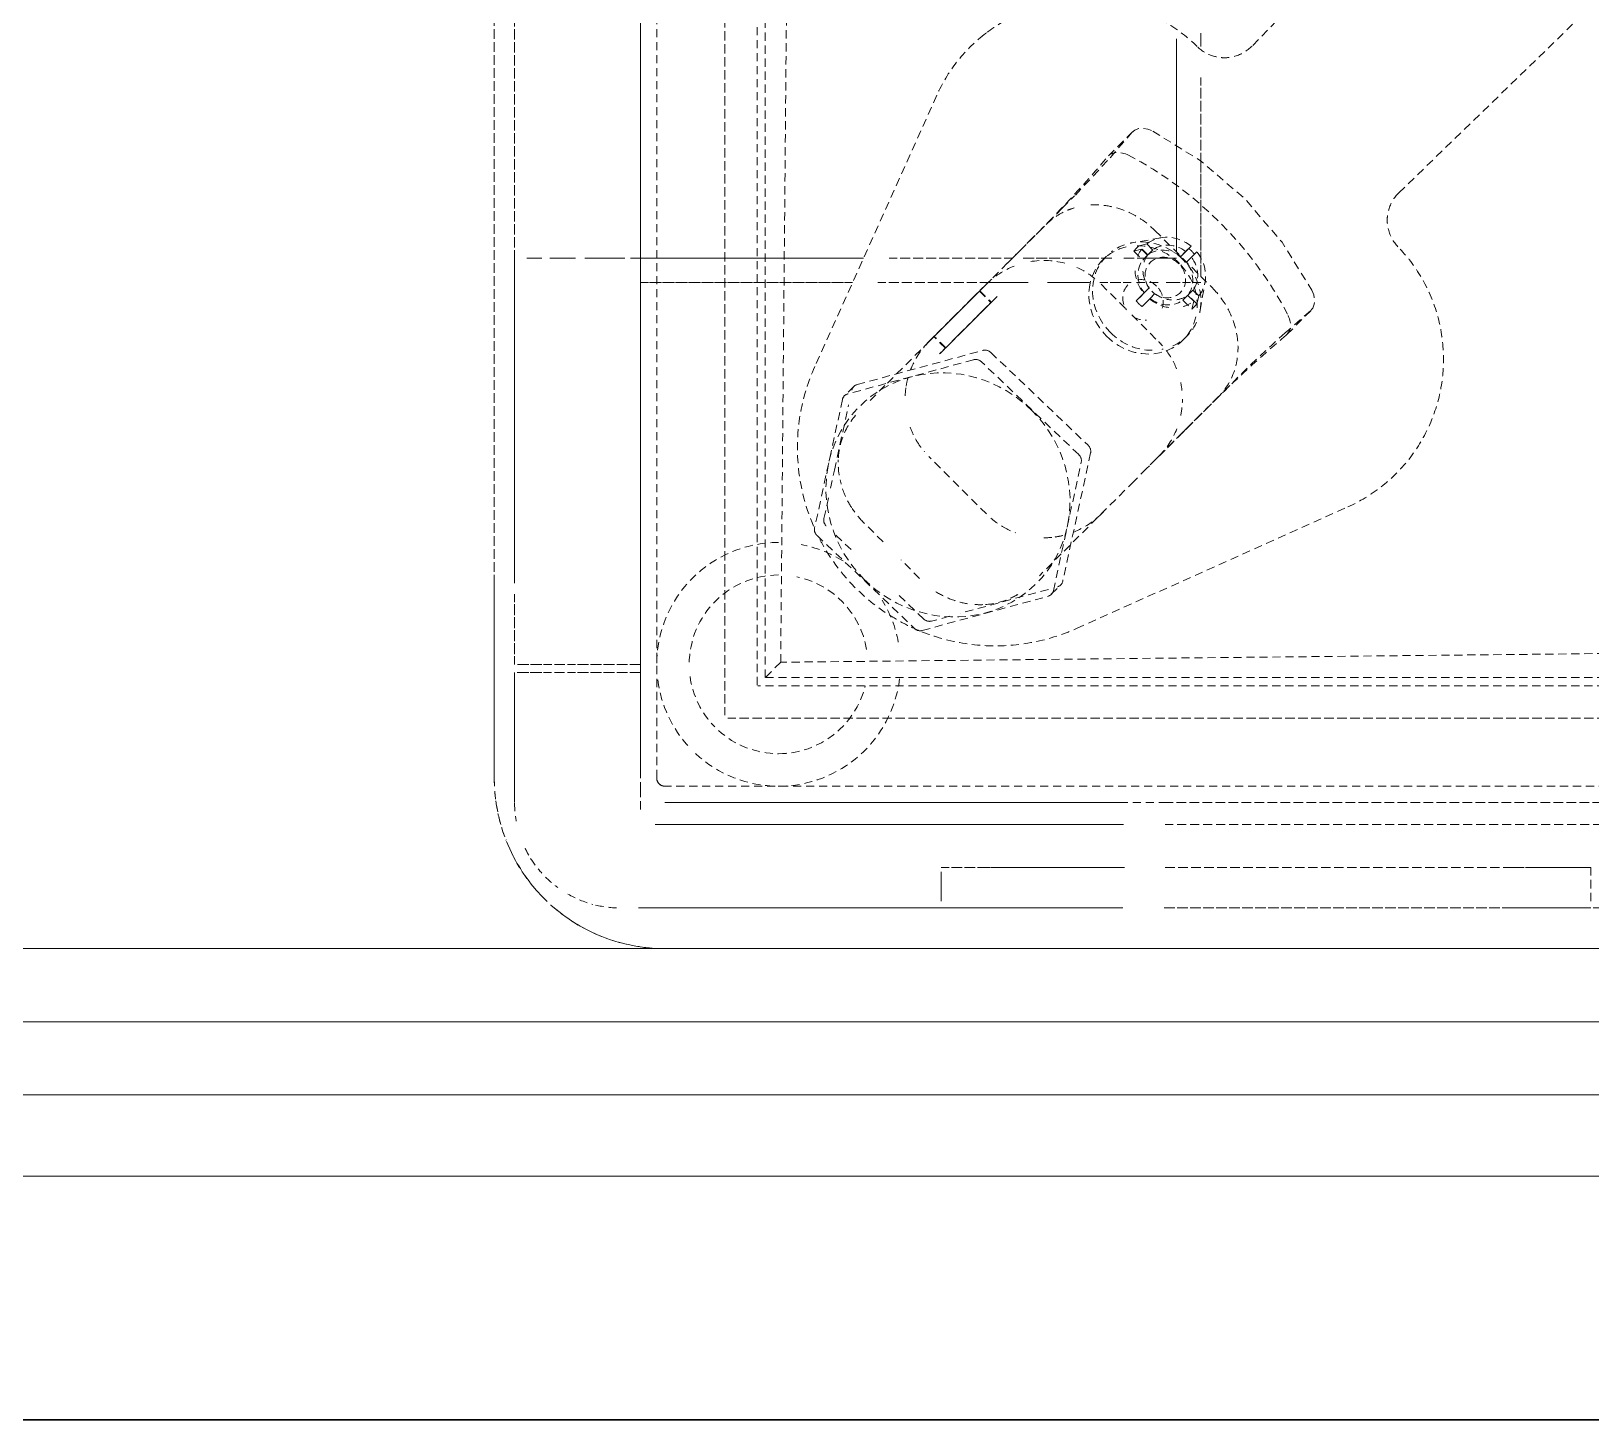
# Model space of a CAD drawing. Header units: millimetres. Extents: x -10915 to 60194, y -32941 to 46712.
# Drawn here: x 7756.1 to 7948.1, y 8727.6 to 8898.6 of the extents above; entities that cross this region are included whole.
import ezdxf

# ---------------------------------------------------------------- set-up
doc = ezdxf.new("R2010")
doc.units = ezdxf.units.MM
doc.linetypes.add('200_ШТРИХ_ш1п0_6_', pattern=[1.6, 1, -0.6])
for name, color, linetype, lineweight in [('Перекрытие штриховка', 7, 'Continuous', 18), ('Сантехника', 7, 'Continuous', 18), ('Стены несущие', 7, 'Continuous', 30), ('Стены отделка', 7, 'Continuous', 30), ('Стены штриховка', 7, 'Continuous', 9)]:
    doc.layers.add(name, color=color, linetype=linetype, lineweight=lineweight)

# ---------------------------------------------------------------- blocks, each defined once
blk = doc.blocks.new('Reece_Tap_Wolfen_Drinking-Fountain - 10 L_Stainless Steel-V82-План полов 2-го этажа')
at = {"layer": 'Сантехника', "color": 253, "linetype": '200_ШТРИХ_ш1п0_6_', "true_color": 0xa3a3a3}
for p, q in [((135, 134), (135, -134)), ((135, 134), (135, -134)), ((137, 72.4), (137, -72.4)), ((139.73, -72.4), (139.73, 72.47)), ((149.14, -20), (145, -20)), ((149.99, -20), (149.99, -72.53)), ((149.99, -20), (149.99, -21.28)), ((149.99, -21.28), (149.99, -25)), ((149.99, -25), (149.99, -29.63)), ((149.99, -72.53), (149.99, -29.63)), ((43.95, -68), (42.29, -68)), ((58.01, -68), (47.74, -68)), ((58.01, -68), (72.26, -68)), ((42.99, -71), (44.49, -71)), ((44.49, -71), (42.99, -71)), ((46.51, -71), (56.17, -71)), ((56.17, -71), (46.51, -71)), ((137, -77.6), (137, -134)), ((139.73, -135.18), (139.73, -77.53)), ((149.99, -77.6), (149.99, -100)), ((149.99, -90.37), (149.99, -77.6)), ((73, -94.21), (73, -89.29)), ((70, -106.39), (70, -91.21)), ((70, -91.21), (70, -106.39)), ((149.99, -90.37), (149.99, -100)), ((75.19, -93.57), (75.75, -94.13)), ((76.58, -94.96), (75.68, -94.07)), ((73, -94.21), (73, -107.79)), ((74.33, -95.55), (73.77, -94.99)), ((74.05, -95.27), (79.62, -100.83)), ((75.75, -94.13), (76.48, -94.87)), ((76.31, -94.7), (75.86, -94.24)), ((76.48, -94.87), (81.31, -99.69)), ((81.03, -99.41), (77.2, -95.59)), ((79.9, -101.11), (75.07, -96.28)), ((79.62, -100.83), (76.23, -97.44)), ((145.53, -100), (149.14, -100)), ((149.99, -100), (149.99, -137.24)), ((109.43, -102.63), (107.14, -104.92)), ((104.92, -107.14), (102.49, -109.57)), ((70, -137), (70, -109.54)), ((70, -109.54), (70, -137)), ((73, -110.89), (73, -137)), ((98.33, -113.61), (96.11, -113.12)), ((134, -135), (-134, -135)), ((134, -135), (-134, -135)), ((120, -137), (-120, -137)), ((-120, -137), (120, -137)), ((121, -137), (120, -137)), ((120, -137), (120, -139.91)), ((120, -139.91), (120, -137)), ((121, -139.93), (121, -137)), ((121, -137), (134, -137)), ((134.51, -137), (136.37, -137)), ((136.37, -137), (134.51, -137)), ((120, -140.18), (120, -144.75)), ((120, -144.75), (120, -140.18)), ((121, -144.77), (121, -140.18)), ((120, -145), (120, -148.93)), ((120, -148.93), (120, -145)), ((121, -148.94), (121, -145)), ((120, -149.14), (120, -152.15)), ((120, -152.15), (120, -149.14)), ((121, -152.17), (121, -149.14)), ((110, -152.5), (-109.92, -152.5)), ((111.34, -152.5), (120, -152.5)), ((120, -152.5), (111.34, -152.5)), ((136.99, -152.5), (121, -152.5)), ((-110, -155), (110, -155))]:
    blk.add_line(p, q, dxfattribs=at)
at = {"layer": 'Сантехника', "linetype": '200_ШТРИХ_ш1п0_6_'}
for p, q in [((61.95, -43.63), (-94.5, 117.74)), ((-115.44, 92.77), (43.88, -61.7)), ((117.48, 93.79), (119.74, -119.74)), ((121.63, 93.79), (121.63, -121.63)), ((115.59, -83.32), (100.62, -49.9)), ((79.39, -57.41), (76.42, -54.44)), ((76.5, -54.53), (79.19, -57.63)), ((87.07, -65.86), (90.37, -69.16)), ((87.96, -66.75), (95.9, -74.69)), ((95.9, -74.69), (97.44, -76.23)), ((54.44, -76.42), (57.41, -79.39)), ((57.63, -79.19), (54.53, -76.5)), ((97.44, -76.23), (106.4, -85.19)), ((81.6, -93.88), (93.03, -81.88)), ((93.97, -81.58), (109.78, -85.02)), ((94.18, -83.03), (82.75, -95.03)), ((110.93, -86.17), (95.13, -82.73)), ((111.38, -86.42), (110.23, -85.27)), ((74.69, -95.9), (66.75, -87.96)), ((115.83, -102.31), (111.62, -86.82)), ((76.23, -97.44), (74.69, -95.9)), ((85.56, -110.34), (81.35, -94.83)), ((82.5, -95.98), (86.71, -111.49)), ((85.38, -106.6), (76.23, -97.44)), ((49.95, -100.53), (83.35, -115.54)), ((104.13, -115.26), (115.58, -103.26)), ((85.79, -110.74), (86.94, -111.89)), ((87.39, -112.13), (103.19, -115.56)), ((119.74, -119.74), (-93.79, -117.84)), ((119.74, -119.74), (121.63, -121.63)), ((121.63, -121.63), (-93.79, -121.63)), ((136.37, -137), (134.51, -137)), ((-134, -155), (134, -155))]:
    blk.add_line(p, q, dxfattribs=at)
at = {"layer": 'Сантехника', "color": 251, "linetype": '200_ШТРИХ_ш1п0_6_', "true_color": 0x666666}
for p, q in [((122.63, 93.79), (122.63, -122.55)), ((122.63, 93.79), (122.63, -122.55)), ((126.63, -126.25), (126.63, 93.79)), ((126.63, 93.79), (126.63, -126.25)), ((137, -72.4), (137, 72.4)), ((139.73, 72.47), (139.73, -72.4)), ((149.99, -72.53), (149.99, 72.4)), ((83.54, -62.3), (85.08, -63.86)), ((90.9, -69.69), (85.08, -63.86)), ((66.59, -73.66), (73.66, -66.59)), ((87.96, -66.75), (90.56, -69.34)), ((42.29, -68), (43.95, -68)), ((47.74, -68), (58.01, -68)), ((69.5, -68.79), (69.22, -68.51)), ((69.22, -68.51), (69.89, -69.18)), ((70.49, -69.78), (69.5, -68.79)), ((76.45, -68.11), (72.93, -67.49)), ((73.92, -68.98), (74.66, -68.25)), ((74.53, -69.59), (73.92, -68.98)), ((75.62, -68.49), (74.53, -69.59)), ((75.3, -68.89), (74.56, -69.62)), ((74.66, -68.25), (75.62, -68.49)), ((76.26, -69.13), (75.3, -68.89)), ((44.49, -71), (46.51, -71)), ((46.51, -71), (44.49, -71)), ((68.51, -69.22), (68.79, -69.5)), ((69.18, -69.89), (68.51, -69.22)), ((68.79, -69.5), (69.78, -70.49)), ((69.78, -70.49), (69.18, -69.89)), ((69.89, -69.18), (70.49, -69.78)), ((74.56, -69.62), (75.17, -70.23)), ((75.17, -70.23), (76.26, -69.13)), ((80.07, -70.2), (79.61, -69.74)), ((90.37, -69.16), (94.42, -73.21)), ((90.56, -69.34), (91.83, -70.62)), ((90.9, -69.69), (91.83, -70.62)), ((67.49, -72.93), (68.11, -76.45)), ((137, -78), (137, -72)), ((137, -78), (137, -72)), ((68.25, -74.66), (68.98, -73.92)), ((68.49, -75.62), (68.25, -74.66)), ((69.59, -74.53), (68.49, -75.62)), ((69.62, -74.56), (68.89, -75.3)), ((68.98, -73.92), (69.59, -74.53)), ((70.23, -75.17), (69.62, -74.56)), ((74.32, -75.03), (73.66, -74.36)), ((73.66, -74.36), (74.26, -74.97)), ((74.36, -73.66), (75.03, -74.32)), ((74.97, -74.26), (74.36, -73.66)), ((75.96, -75.25), (74.97, -74.26)), ((75.03, -74.32), (75.96, -75.25)), ((94.42, -73.21), (95.9, -74.69)), ((68.89, -75.3), (69.13, -76.26)), ((69.13, -76.26), (70.23, -75.17)), ((74.26, -74.97), (75.25, -75.96)), ((75.25, -75.96), (74.32, -75.03)), ((97.44, -76.23), (101.49, -80.28)), ((137, -134), (137, -77.6)), ((139.73, -77.53), (139.73, -135.18)), ((149.99, -137.24), (149.99, -77.6)), ((69.74, -79.61), (70.2, -80.07)), ((63.86, -85.08), (62.31, -83.55)), ((63.86, -85.08), (69.69, -90.9)), ((106.4, -85.19), (109.1, -87.88)), ((69.34, -90.56), (66.75, -87.96)), ((110.77, -86.78), (113.71, -97.6)), ((70.62, -91.83), (69.34, -90.56)), ((70.62, -91.83), (69.69, -90.9)), ((74.01, -95.22), (75.42, -93.81)), ((74.05, -95.27), (75.47, -93.85)), ((74.71, -93.1), (75.19, -93.57)), ((74.71, -93.1), (75.75, -94.13)), ((75.86, -94.24), (75.42, -93.81)), ((73, -107.79), (73, -94.21)), ((73.77, -94.99), (73.3, -94.51)), ((74.33, -95.55), (73.3, -94.51)), ((74.01, -95.22), (74.44, -95.66)), ((81.07, -99.46), (76.31, -94.7)), ((76.48, -94.87), (81.78, -100.17)), ((74.9, -96.11), (79.66, -100.87)), ((80.37, -101.58), (75.07, -96.28)), ((79.62, -100.83), (76.23, -97.44)), ((76.23, -97.44), (79.66, -100.87)), ((77.64, -96.02), (81.03, -99.41)), ((81.07, -99.46), (77.64, -96.02)), ((81.03, -99.41), (79.62, -100.83)), ((81.07, -99.46), (79.66, -100.87)), ((81.31, -99.69), (81.78, -100.17)), ((114.08, -98.95), (114.68, -101.16)), ((80.37, -101.58), (79.9, -101.11)), ((114.42, -102.11), (111.28, -105.41)), ((87.52, -108.73), (85.38, -106.6)), ((73, -137), (73, -110.89)), ((105.88, -111.07), (103.9, -113.15)), ((96.11, -113.12), (88.07, -111.38)), ((102.04, -114.41), (99.4, -113.84)), ((122.55, -122.63), (-93.79, -122.63)), ((122.55, -122.63), (-93.79, -122.63)), ((-93.79, -126.63), (126.25, -126.63)), ((126.25, -126.63), (-93.79, -126.63)), ((-120, -137), (120, -137)), ((120, -137), (121, -137)), ((120, -139.91), (120, -137)), ((134, -137), (121, -137)), ((121, -137), (121, -139.93)), ((134.51, -137), (136.37, -137)), ((137.85, -137), (136.37, -137)), ((120, -144.75), (120, -140.18)), ((121, -140.18), (121, -144.77)), ((120, -148.93), (120, -145)), ((121, -145), (121, -148.94)), ((120, -152.15), (120, -149.14)), ((121, -149.14), (121, -152.17)), ((120, -152.5), (111.34, -152.5)), ((121, -152.5), (136.99, -152.5)), ((-110, -155), (110, -155)), ((110, -155), (-110, -155)), ((110, -155), (114, -155)), ((110, -155), (114, -155)), ((110, -155), (134, -155))]:
    blk.add_line(p, q, dxfattribs=at)
at = {"layer": 'Сантехника', "color": 7, "linetype": '200_ШТРИХ_ш1п0_6_', "true_color": 0xfdfdfd}
for p, q in [((145, -72.4), (145, -20)), ((145, -29.63), (145, -20)), ((145, -72.4), (145, -20)), ((145, -25), (145, -20)), ((145, -72.4), (145, -20)), ((145, -21.28), (145, -20)), ((145, -72.4), (145, -20)), ((145, -29.63), (145, -20)), ((145, -72.4), (145, -20)), ((145, -25), (145, -20)), ((145, -72.4), (145, -20)), ((145, -25), (145, -20)), ((145, -72.4), (145, -20)), ((145, -25), (145, -20)), ((145, -72.4), (145, -20)), ((145, -25), (145, -20)), ((145, -72.4), (145, -20)), ((145, -22.98), (145, -20)), ((145, -20), (149.14, -20)), ((149.14, -20), (145, -20)), ((149.14, -20), (145, -20)), ((149.14, -20), (145, -20)), ((149.14, -20), (145, -20)), ((149.14, -20), (145, -20)), ((149.14, -20), (145, -20)), ((149.14, -20), (145, -20)), ((149.99, -20), (149.99, -72.53)), ((149.99, -20), (149.99, -29.63)), ((149.99, -20), (149.99, -72.53)), ((149.99, -20), (149.99, -72.53)), ((149.99, -20), (149.99, -29.63)), ((149.99, -20), (149.99, -72.53)), ((149.99, -20), (149.99, -29.63)), ((149.99, -20), (149.99, -72.53)), ((149.99, -20), (149.99, -29.63)), ((149.99, -20), (149.99, -72.53)), ((149.99, -20), (149.99, -29.63)), ((149.99, -20), (149.99, -72.53)), ((149.99, -20), (149.99, -29.63)), ((149.99, -20), (149.99, -72.53)), ((149.99, -20), (149.99, -29.63)), ((149.99, -20), (149.99, -72.53)), ((149.99, -20), (149.99, -29.63)), ((145, -22.98), (145, -21.28)), ((145, -29.63), (145, -22.98)), ((145, -27.26), (145, -22.98)), ((145, -29.63), (145, -25)), ((145, -29.63), (145, -25)), ((145, -27.26), (145, -25)), ((145, -29.63), (145, -25)), ((145, -29.63), (145, -25)), ((145, -29.63), (145, -27.26)), ((145, -29.63), (145, -27.26)), ((145, -29.63), (145, -72.4)), ((145, -29.63), (145, -72.4)), ((145, -29.63), (145, -72.4)), ((145, -29.63), (145, -72.4)), ((145, -29.63), (145, -72.4)), ((145, -29.63), (145, -72.4)), ((145, -29.63), (145, -72.4)), ((145, -29.63), (145, -72.4)), ((145, -29.63), (145, -72.4)), ((149.99, -72.53), (149.99, -29.63)), ((149.99, -72.53), (149.99, -29.63)), ((149.99, -72.53), (149.99, -29.63)), ((149.99, -72.53), (149.99, -29.63)), ((149.99, -72.53), (149.99, -29.63)), ((149.99, -72.53), (149.99, -29.63)), ((149.99, -72.53), (149.99, -29.63)), ((149.99, -72.53), (149.99, -29.63)), ((145, -100), (145, -77.39)), ((145, -77.39), (145, -90.37)), ((145, -100), (145, -77.39)), ((145, -77.39), (145, -90.37)), ((145, -100), (145, -77.39)), ((145, -77.39), (145, -90.37)), ((145, -100), (145, -77.39)), ((145, -77.39), (145, -90.37)), ((145, -100), (145, -77.39)), ((145, -77.39), (145, -90.37)), ((145, -100), (145, -77.39)), ((145, -77.39), (145, -90.37)), ((145, -100), (145, -77.39)), ((145, -77.39), (145, -90.37)), ((145, -100), (145, -77.39)), ((145, -77.39), (145, -90.37)), ((145, -100), (145, -77.39)), ((145, -77.39), (145, -90.37)), ((149.99, -77.6), (149.99, -100)), ((149.99, -90.37), (149.99, -77.6)), ((149.99, -77.6), (149.99, -100)), ((149.99, -77.6), (149.99, -100)), ((149.99, -90.37), (149.99, -77.6)), ((149.99, -77.6), (149.99, -100)), ((149.99, -90.37), (149.99, -77.6)), ((149.99, -77.6), (149.99, -100)), ((149.99, -90.37), (149.99, -77.6)), ((149.99, -77.6), (149.99, -100)), ((149.99, -90.37), (149.99, -77.6)), ((149.99, -77.6), (149.99, -100)), ((149.99, -90.37), (149.99, -77.6)), ((149.99, -77.6), (149.99, -100)), ((149.99, -90.37), (149.99, -77.6)), ((149.99, -77.6), (149.99, -100)), ((149.99, -90.37), (149.99, -77.6)), ((145, -95), (145, -90.37)), ((145, -98.72), (145, -90.37)), ((145, -92.74), (145, -90.37)), ((145, -100), (145, -90.37)), ((145, -100), (145, -90.37)), ((145, -100), (145, -90.37)), ((145, -95), (145, -90.37)), ((145, -92.74), (145, -90.37)), ((145, -100), (145, -90.37)), ((149.99, -90.37), (149.99, -95)), ((149.99, -90.37), (149.99, -100)), ((149.99, -90.37), (149.99, -100)), ((149.99, -90.37), (149.99, -100)), ((149.99, -90.37), (149.99, -100)), ((149.99, -90.37), (149.99, -100)), ((149.99, -90.37), (149.99, -100)), ((149.99, -90.37), (149.99, -100)), ((145, -100), (145, -92.74)), ((145, -95), (145, -92.74)), ((145, -97.02), (145, -95)), ((145, -100), (145, -95)), ((145, -100), (145, -95)), ((149.99, -95), (149.99, -97.02)), ((145, -100), (145, -97.02)), ((149.99, -97.02), (149.99, -100)), ((145, -100), (145, -98.72)), ((149.14, -100), (145.53, -100)), ((145.53, -100), (149.14, -100)), ((145.53, -100), (149.14, -100)), ((145.53, -100), (149.14, -100)), ((145.53, -100), (149.14, -100)), ((145.53, -100), (149.14, -100)), ((145.53, -100), (149.14, -100)), ((145.53, -100), (149.14, -100))]:
    blk.add_line(p, q, dxfattribs=at)
at = {"layer": 'Сантехника', "color": 7, "linetype": '200_ШТРИХ_ш1п0_6_', "true_color": 0xfcfcfc}
for p, q in [((145, -72.4), (145, -20)), ((145, -21.28), (145, -20)), ((149.14, -20), (145, -20)), ((149.99, -20), (149.99, -72.53)), ((149.99, -20), (149.99, -22.98)), ((145, -22.98), (145, -21.28)), ((145, -27.26), (145, -22.98)), ((149.99, -22.98), (149.99, -25)), ((149.99, -25), (149.99, -27.26)), ((145, -29.63), (145, -27.26)), ((149.99, -27.26), (149.99, -29.63)), ((145, -29.63), (145, -72.4)), ((149.99, -72.53), (149.99, -29.63)), ((145, -100), (145, -77.39)), ((145, -77.39), (145, -90.37)), ((149.99, -77.6), (149.99, -100)), ((149.99, -90.37), (149.99, -77.6)), ((145, -100), (145, -90.37)), ((149.99, -90.37), (149.99, -92.74)), ((149.99, -92.74), (149.99, -95)), ((149.99, -95), (149.99, -100)), ((145.53, -100), (149.14, -100))]:
    blk.add_line(p, q, dxfattribs=at)
at = {"layer": 'Сантехника', "color": 7, "linetype": '200_ШТРИХ_ш1п0_6_', "true_color": 0xfafafa}
for p, q in [((145, -72.4), (145, -20)), ((145, -27.26), (145, -20)), ((149.14, -20), (145, -20)), ((149.99, -20), (149.99, -72.53)), ((149.99, -20), (149.99, -21.28)), ((149.99, -21.28), (149.99, -29.63)), ((145, -29.63), (145, -27.26)), ((145, -29.63), (145, -72.4)), ((149.99, -72.53), (149.99, -29.63)), ((145, -100), (145, -77.39)), ((145, -77.39), (145, -90.37)), ((149.99, -77.6), (149.99, -100)), ((149.99, -90.37), (149.99, -77.6)), ((145, -100), (145, -90.37)), ((149.99, -90.37), (149.99, -95)), ((149.99, -95), (149.99, -100)), ((145.53, -100), (149.14, -100))]:
    blk.add_line(p, q, dxfattribs=at)
at = {"layer": 'Сантехника', "color": 7, "linetype": '200_ШТРИХ_ш1п0_6_', "true_color": 0xf7f7f7}
for p, q in [((145, -72.4), (145, -20)), ((145, -21.28), (145, -20)), ((149.14, -20), (145, -20)), ((149.99, -20), (149.99, -72.53)), ((149.99, -20), (149.99, -29.63)), ((145, -25), (145, -21.28)), ((145, -29.63), (145, -25)), ((145, -29.63), (145, -72.4)), ((149.99, -72.53), (149.99, -29.63)), ((145, -100), (145, -77.39)), ((145, -77.39), (145, -90.37)), ((149.99, -77.6), (149.99, -100)), ((149.99, -90.37), (149.99, -77.6)), ((145, -92.74), (145, -90.37)), ((149.99, -90.37), (149.99, -98.72)), ((145, -97.02), (145, -92.74)), ((145, -100), (145, -97.02)), ((149.99, -98.72), (149.99, -100)), ((145.53, -100), (149.14, -100))]:
    blk.add_line(p, q, dxfattribs=at)
at = {"layer": 'Сантехника', "color": 7, "linetype": '200_ШТРИХ_ш1п0_6_', "true_color": 0xf2f2f2}
for p, q in [((145, -72.4), (145, -20)), ((145, -22.98), (145, -20)), ((149.14, -20), (145, -20)), ((149.99, -20), (149.99, -72.53)), ((149.99, -20), (149.99, -22.98)), ((145, -29.63), (145, -22.98)), ((149.99, -22.98), (149.99, -29.63)), ((145, -29.63), (145, -72.4)), ((149.99, -72.53), (149.99, -29.63)), ((145, -100), (145, -77.39)), ((145, -77.39), (145, -90.37)), ((149.99, -77.6), (149.99, -100)), ((149.99, -90.37), (149.99, -77.6)), ((145, -92.74), (145, -90.37)), ((149.99, -90.37), (149.99, -92.74)), ((145, -100), (145, -92.74)), ((149.99, -92.74), (149.99, -100)), ((145.53, -100), (149.14, -100)), ((70, -137), (-70, -137)), ((70, -137), (-70, -137))]:
    blk.add_line(p, q, dxfattribs=at)
at = {"layer": 'Сантехника', "color": 254, "linetype": '200_ШТРИХ_ш1п0_6_', "true_color": 0xeaeaea}
for p, q in [((145, -72.4), (145, -20)), ((145, -21.28), (145, -20)), ((149.14, -20), (145, -20)), ((149.99, -20), (149.99, -72.53)), ((149.99, -20), (149.99, -22.98)), ((145, -27.26), (145, -21.28)), ((149.99, -22.98), (149.99, -27.26)), ((145, -29.63), (145, -27.26)), ((149.99, -27.26), (149.99, -29.63)), ((145, -29.63), (145, -72.4)), ((149.99, -72.53), (149.99, -29.63)), ((73, -70.54), (73, -72.26)), ((73, -73.28), (73, -75.95)), ((70, -77.48), (70, -76.22)), ((70, -76.22), (70, -77.48)), ((73, -76.57), (73, -80.46)), ((145, -100), (145, -77.39)), ((145, -77.39), (145, -90.37)), ((149.99, -77.6), (149.99, -100)), ((149.99, -90.37), (149.99, -77.6)), ((145, -92.74), (145, -90.37)), ((149.99, -90.37), (149.99, -97.02)), ((145, -95), (145, -92.74)), ((75.07, -96.28), (74.33, -95.55)), ((145, -98.72), (145, -95)), ((149.99, -97.02), (149.99, -100)), ((145, -100), (145, -98.72)), ((145.53, -100), (149.14, -100)), ((-70, -137), (70, -137)), ((70, -137), (-70, -137)), ((73, -137), (70, -137)), ((73, -137), (70, -137)), ((-70, -152.5), (70, -152.5))]:
    blk.add_line(p, q, dxfattribs=at)
at = {"layer": 'Сантехника', "color": 254, "linetype": '200_ШТРИХ_ш1п0_6_', "true_color": 0xdddddd}
for p, q in [((145, -72.4), (145, -20)), ((145, -29.63), (145, -20)), ((149.14, -20), (145, -20)), ((149.99, -20), (149.99, -72.53)), ((149.99, -20), (149.99, -29.63)), ((145, -29.63), (145, -72.4)), ((149.99, -72.53), (149.99, -29.63)), ((73, -68), (73, -70.28)), ((70, -75.84), (70, -71)), ((70, -71), (70, -75.84)), ((73, -72.26), (73, -70.54)), ((73, -75.95), (73, -73.28)), ((73, -80.46), (73, -76.57)), ((145, -100), (145, -77.39)), ((145, -77.39), (145, -90.37)), ((149.99, -77.6), (149.99, -100)), ((149.99, -90.37), (149.99, -77.6)), ((70, -89.9), (70, -78.95)), ((70, -78.95), (70, -89.9)), ((73, -81.72), (73, -86.9)), ((145, -92.74), (145, -90.37)), ((149.99, -90.37), (149.99, -97.02)), ((145, -97.02), (145, -92.74)), ((75.07, -96.28), (74.33, -95.55)), ((74.44, -95.66), (74.9, -96.11)), ((145, -100), (145, -97.02)), ((149.99, -97.02), (149.99, -100)), ((145.53, -100), (149.14, -100)), ((70, -137), (73, -137)), ((73, -137), (70, -137)), ((120, -137), (73, -137)), ((120, -137), (73, -137)), ((70, -152.5), (-70, -152.5)), ((-70, -152.5), (70, -152.5)), ((70, -152.5), (110, -152.5))]:
    blk.add_line(p, q, dxfattribs=at)
at = {"layer": 'Сантехника', "color": 9, "linetype": '200_ШТРИХ_ш1п0_6_', "true_color": 0xc7c7c7}
for p, q in [((145, -72.4), (145, -20)), ((145, -25), (145, -20)), ((149.14, -20), (145, -20)), ((149.99, -20), (149.99, -72.53)), ((149.99, -20), (149.99, -27.26)), ((145, -27.26), (145, -25)), ((145, -29.63), (145, -27.26)), ((149.99, -27.26), (149.99, -29.63)), ((145, -29.63), (145, -72.4)), ((149.99, -72.53), (149.99, -29.63)), ((72.26, -68), (58.01, -68)), ((73, -70.28), (73, -68)), ((56.17, -71), (69.26, -71)), ((69.26, -71), (56.17, -71)), ((76.98, -76.5), (80.28, -73.21)), ((73.21, -80.28), (76.5, -76.98)), ((145, -100), (145, -77.39)), ((145, -77.39), (145, -90.37)), ((149.99, -77.6), (149.99, -100)), ((149.99, -90.37), (149.99, -77.6)), ((73, -86.9), (73, -81.72)), ((73, -89.29), (73, -94.21)), ((145, -92.74), (145, -90.37)), ((149.99, -90.37), (149.99, -100)), ((75.68, -94.07), (75.47, -93.85)), ((145, -95), (145, -92.74)), ((75.75, -94.13), (76.48, -94.87)), ((77.2, -95.59), (76.58, -94.96)), ((101.49, -94.42), (94.42, -101.49)), ((145, -98.72), (145, -95)), ((145, -100), (145, -98.72)), ((145.53, -100), (149.14, -100)), ((-73, -137), (73, -137)), ((70, -138.22), (70, -137)), ((70, -137), (70, -138.22)), ((73, -137), (120, -137)), ((120, -137), (120, -139.91)), ((121, -137), (134, -137)), ((134, -137), (121, -137)), ((70, -143.85), (70, -138.94)), ((70, -138.94), (70, -143.85)), ((120, -140.18), (120, -144.75)), ((70, -148.15), (70, -145)), ((70, -145), (70, -148.15)), ((120, -145), (120, -148.93)), ((70, -151), (70, -149.14)), ((70, -149.14), (70, -151)), ((120, -149.14), (120, -152.15)), ((-109.92, -152.5), (110, -152.5)), ((110, -152.5), (-109.92, -152.5)), ((111.34, -152.5), (120, -152.5))]:
    blk.add_line(p, q, dxfattribs=at)
at = {"layer": 'Сантехника', "linetype": '200_ШТРИХ_ш1п0_6_', "flags": 128}
for points in [[(54.36, -73.92), (58.01, -68.04), (62.64, -62.64), (68.04, -58.01), (73.92, -54.36)], [(73.92, -54.36), (74.53, -54.11), (75.12, -54.01), (75.67, -54.04), (76.14, -54.22), (76.5, -54.53)], [(54.53, -76.5), (54.22, -76.14), (54.04, -75.67), (54.01, -75.12), (54.11, -74.53), (54.36, -73.92)], [(134, -155), (134.84, -154.98), (135.68, -154.93), (136.51, -154.85), (137.35, -154.73), (138.17, -154.58), (138.99, -154.4), (139.8, -154.18), (140.61, -153.93), (141.4, -153.65), (142.18, -153.34), (142.94, -153), (143.7, -152.63), (144.43, -152.22), (145.15, -151.79), (145.86, -151.33), (146.54, -150.84), (147.2, -150.33), (147.85, -149.79), (148.47, -149.22), (149.06, -148.63), (149.64, -148.02), (150.19, -147.38), (150.71, -146.72), (151.2, -146.04), (151.67, -145.35), (152.11, -144.63), (152.52, -143.9), (152.9, -143.15), (153.25, -142.39), (153.57, -141.61), (153.86, -140.82), (154.12, -140.02), (154.34, -139.21), (154.54, -138.39), (154.69, -137.57), (154.82, -136.74), (154.91, -135.9), (154.97, -135.07), (155, -134.23)]]:
    blk.add_lwpolyline(points, dxfattribs=at)
at = {"layer": 'Сантехника', "color": 251, "linetype": '200_ШТРИХ_ш1п0_6_', "true_color": 0x666666, "flags": 128}
for points in [[(79.19, -57.63), (80.69, -59.29), (83.46, -62.23)], [(62.23, -83.46), (59.29, -80.69), (57.63, -79.19)]]:
    blk.add_lwpolyline(points, dxfattribs=at)
at = {"layer": 'Сантехника', "color": 253, "linetype": '200_ШТРИХ_ш1п0_6_', "true_color": 0xa3a3a3}
for centre, radius, start, end in [((87.35, -80.28), 10, 112.0098, 129.0459), ((87.35, -80.28), 10, 96.0898, 105), ((87.35, -80.28), 10, 78.3355, 90), ((80.28, -87.35), 10, 140.9541, 157.9902), ((80.28, -87.35), 10, 165, 191.6645), ((94.42, -87.35), 10, 7.9681, 15), ((94.42, -87.35), 10, 319.4705, 330), ((87.35, -94.42), 10, 300.7205, 310.5295), ((87.35, -94.42), 10, 255, 262.0319), ((120, -120), 15, 100.5677, 121.8711), ((120, -120), 15, 0, 83.1057), ((120, -120), 11, 99.6468, 168.2928), ((120, -120), 11, 0, 76.0965), ((120, -120), 15, 148.0656, 169.2912), ((120, -120), 15, 180, 270), ((120, -120), 11, 180, 270), ((120, -120), 11, 317.7187, 0), ((120, -120), 15, 317.0597, 0), ((120, -120), 11, 277.835, 314.4007), ((120, -120), 15, 277.3745, 312.9403), ((134, -134), 1, 345, 0), ((134, -134), 1, 270, 285), ((136.99, -139.5), 13, 346.5388, 360), ((136.99, -139.5), 13, 330.3474, 345), ((136.99, -139.5), 13, 315, 323.7165), ((136.99, -139.5), 13, 295.7082, 300), ((136.99, -139.5), 13, 270.3821, 280.2872)]:
    blk.add_arc(centre, radius, start, end, dxfattribs=at)
at = {"layer": 'Сантехника', "color": 251, "linetype": '200_ШТРИХ_ш1п0_6_', "true_color": 0x666666}
for centre, radius, start, end in [((87.35, -80.28), 10, 45, 68.6388), ((94.42, -87.35), 10, 21.6924, 45), ((80.28, -87.35), 10, 201.2889, 225), ((87.35, -94.42), 10, 225, 248.6995), ((134, -134), 1, 270, 0), ((134, -134), 1, 285, 345), ((136.99, -139.5), 13, 346.5388, 360), ((136.99, -139.5), 13, 330.3474, 345), ((136.99, -139.5), 13, 315, 323.7165), ((136.99, -139.5), 13, 302.0346, 312.0601), ((136.99, -139.5), 13, 295.7082, 300), ((136.99, -139.5), 13, 270.3821, 280.2872), ((134, -134), 21, 277.6172, 282.5039)]:
    blk.add_arc(centre, radius, start, end, dxfattribs=at)
at = {"layer": 'Сантехника', "color": 254, "linetype": '200_ШТРИХ_ш1п0_6_', "true_color": 0xdddddd}
for centre, start, end in [((87.35, -80.28), 131.0862, 135), ((87.35, -94.42), 300, 300.7205)]:
    blk.add_arc(centre, 10, start, end, dxfattribs=at)
at = {"layer": 'Сантехника', "color": 9, "linetype": '200_ШТРИХ_ш1п0_6_', "true_color": 0xc7c7c7}
for centre, start, end in [((94.42, -87.35), 0, 7.9681), ((94.42, -87.35), 330.1545, 339.5502), ((87.35, -94.42), 290.2204, 299.8455), ((87.35, -94.42), 262.0319, 270)]:
    blk.add_arc(centre, 10, start, end, dxfattribs=at)
at = {"layer": 'Сантехника', "linetype": '200_ШТРИХ_ш1п0_6_'}
for centre, radius, start, end in [((134, -134), 21, 320.284, 360), ((134, -134), 21, 294.564, 315.815), ((136.99, -139.5), 13, 302.0346, 312.0601), ((134, -134), 21, 282.5039, 291.3737), ((134, -134), 21, 270, 277.6172)]:
    blk.add_arc(centre, radius, start, end, dxfattribs=at)
for centre, major_axis, ratio, start_param, end_param in [((80.83, -80.83), (22.71, 22.71), 0.669131, 1.125389, 2.016204), ((77.27, -59.53), (2.12, 2.12), 0.669131, 6.225713, 7.408574), ((318.87, 164.15), (230.9, 230.9), 0.669131, 3.08412, 3.141593), ((59.53, -77.27), (2.12, 2.12), 0.669131, 2.016204, 3.199065), ((-164.15, -318.87), (230.9, 230.9), 0.669131, 0, 0.057472), ((93.72, -82.54), (0.707, 0.707), 0.951057, 0.548679, 1.595877), ((99.14, -99.14), (10.89, 10.89), 0.951057, 4.712389, 7.853982), ((94.87, -83.69), (0.707, 0.707), 0.951057, 0.548679, 1.595877), ((110.67, -87.12), (0.707, 0.707), 0.951057, 5.784667, 6.831864), ((99.14, -99.14), (10.89, 10.89), 0.951057, 1.570796, 4.712389), ((82.29, -94.53), (0.707, 0.707), 0.951057, 1.595877, 2.643074), ((83.44, -95.68), (0.707, 0.707), 0.951057, 1.595877, 2.643074), ((114.89, -102.61), (0.707, 0.707), 0.951057, 4.737469, 5.784667), ((87.63, -111.2), (0.691, 0.691), 0.951057, 2.643074, 3.690272), ((103.44, -114.61), (0.707, 0.707), 0.951057, 3.690272, 4.737469)]:
    blk.add_ellipse(centre, major_axis=major_axis, ratio=ratio, start_param=start_param, end_param=end_param, dxfattribs=at)
at = {"layer": 'Сантехника', "color": 251, "linetype": '200_ШТРИХ_ш1п0_6_', "true_color": 0x666666}
for centre, major_axis, ratio, start_param, end_param in [((71.77, -71.77), (3.22, 3.22), 0.906308, 0.109907, 1.46089), ((72.38, -72.38), (3.58, 3.58), 0.906308, 1.471894, 1.570796), ((71.77, -71.77), (2.5, 2.5), 0.906308, 0.142153, 1.428643), ((74.67, -74.67), (4.94, 4.94), 0.906308, 0.564136, 1.570796), ((72.38, -72.38), (2.5, 2.5), 0.906308, 0.142153, 1.428643), ((75.13, -75.13), (4.94, 4.94), 0.906308, 0.687276, 1.570796), ((71.77, -71.77), (3.22, 3.22), 0.906308, 5.825359, 6.173279), ((72.38, -72.38), (3.58, 3.58), 0.906308, 6.184283, 6.382088), ((75.13, -75.13), (4.94, 4.94), 0.906308, 4.712389, 6.801322), ((74.67, -74.67), (4.94, 4.94), 0.906308, 5.951884, 6.694122), ((71.77, -71.77), (3.22, 3.22), 0.906308, 1.680703, 3.031686), ((74.67, -74.67), (4.94, 4.94), 0.906308, 1.570796, 2.577457), ((71.77, -71.77), (2.5, 2.5), 0.906308, 1.71295, 2.999439), ((75.13, -75.13), (4.94, 4.94), 0.906308, 1.570796, 2.454317), ((72.38, -72.38), (2.5, 2.5), 0.906308, 1.71295, 2.999439), ((72.38, -72.38), (3.58, 3.58), 0.906308, 1.570796, 1.669699), ((72.38, -72.38), (1.85, 1.85), 0.906308, 1.570796, 4.712389), ((72.38, -72.38), (1.85, 1.85), 0.906308, 4.712389, 7.853982), ((71.77, -71.77), (2.5, 2.5), 0.906308, 5.692088, 6.141032), ((72.38, -72.38), (2.5, 2.5), 0.906308, 4.854542, 6.020518), ((75.13, -75.13), (1.85, 1.85), 0.906308, 0.412887, 1.570796), ((71.77, -71.77), (2.5, 2.5), 0.906308, 4.854542, 5.497787), ((71.77, -71.77), (3.22, 3.22), 0.906308, 4.822296, 5.497787), ((74.67, -74.67), (4.94, 4.94), 0.906308, 5.734777, 5.759587), ((71.77, -71.77), (2.5, 2.5), 0.906308, 3.283746, 3.738701), ((71.77, -71.77), (2.5, 2.5), 0.906308, 3.926991, 4.570236), ((75.13, -75.13), (1.85, 1.85), 0.906308, 1.570796, 2.728706), ((74.67, -74.67), (4.94, 4.94), 0.906308, 4.712389, 5.550249), ((72.38, -72.38), (3.58, 3.58), 0.906308, 3.04269, 3.240495), ((71.77, -71.77), (3.22, 3.22), 0.906308, 3.251499, 3.601315), ((72.38, -72.38), (2.5, 2.5), 0.906308, 3.405106, 4.570236), ((71.77, -71.77), (3.22, 3.22), 0.906308, 3.926991, 4.602482), ((72.38, -72.38), (3.58, 3.58), 0.906308, 4.613487, 4.712389), ((72.38, -72.38), (3.58, 3.58), 0.906308, 4.712389, 4.811291), ((74.67, -74.67), (4.94, 4.94), 0.906308, 2.730656, 3.019392), ((75.13, -75.13), (4.94, 4.94), 0.906308, 2.623456, 3.66266), ((74.67, -74.67), (4.94, 4.94), 0.906308, 3.141593, 4.712389), ((75.13, -75.13), (4.94, 4.94), 0.906308, 3.665191, 4.712389), ((109.52, -85.97), (0.707, 0.707), 0.951057, 5.784667, 6.831864), ((113.73, -101.46), (0.707, 0.707), 0.951057, 4.737469, 5.784667), ((86.48, -110.04), (0.691, 0.691), 0.951057, 2.643074, 3.690272), ((102.29, -113.46), (0.707, 0.707), 0.951057, 3.690272, 4.737469)]:
    blk.add_ellipse(centre, major_axis=major_axis, ratio=ratio, start_param=start_param, end_param=end_param, dxfattribs=at)
at = {"layer": 'Сантехника', "color": 253, "linetype": '200_ШТРИХ_ш1п0_6_', "true_color": 0xa3a3a3}
for centre, major_axis, start_param, end_param in [((74.67, -74.67), (4.94, 4.94), 0.523599, 0.564136), ((75.13, -75.13), (1.85, 1.85), 4.930664, 5.616847), ((74.67, -74.67), (4.94, 4.94), 2.577457, 2.617994), ((75.13, -75.13), (1.85, 1.85), 3.141593, 4.494114)]:
    blk.add_ellipse(centre, major_axis=major_axis, ratio=0.906308, start_param=start_param, end_param=end_param, dxfattribs=at)
at = {"layer": 'Сантехника', "linetype": '200_ШТРИХ_ш1п0_6_'}
for points in [[(100.62, -49.9), (99.95, -48.43), (98.32, -45.72), (94.92, -42.29), (90.83, -39.78), (86.25, -38.31), (81.45, -37.97), (76.71, -38.77), (72.28, -40.7), (69.76, -42.61), (68.59, -43.74)], [(42.48, -94.7), (43.47, -95.95), (45.76, -98.23), (48.47, -99.86), (49.95, -100.53)]]:
    blk.add_open_spline(points, degree=3, dxfattribs=at)
for points, knots in [([(68.59, -43.74), (67.99, -44.32), (66.89, -44.92), (65.24, -45.12), (63.6, -44.87), (62.53, -44.23), (61.95, -43.63)], [-1, -1, -1, -1, -0.666667, -0.5, -0.333333, 0, 0, 0, 0]), ([(43.88, -61.7), (44.49, -62.3), (45.14, -63.39), (45.38, -65.05), (45.17, -66.73), (44.55, -67.84), (43.95, -68.45)], [-1, -1, -1, -1, -0.666667, -0.5, -0.333333, 0, 0, 0, 0]), ([(43.95, -68.45), (42.81, -69.61), (40.87, -72.12), (38.9, -76.55), (38.06, -81.29), (38.37, -86.1), (39.79, -90.58), (41.37, -93.23), (42.26, -94.41)], [-1, -1, -1, -1, -0.875, -0.75, -0.625, -0.5, -0.375, -0.2596073, -0.2596073, -0.2596073, -0.2596073]), ([(115.98, -102.37), (116.21, -101.78), (117.09, -99.32), (117.92, -94.81), (117.56, -88.87), (116.4, -85.15), (115.59, -83.32)], [-0.3326134, -0.3326134, -0.3326134, -0.3326134, -0.3, -0.2, -0.1, 0, 0, 0, 0]), ([(104.62, -114.92), (105.07, -114.68), (108.94, -112.51), (112.79, -108.66), (115.05, -104.44), (115.41, -103.68)], [-0.6261625, -0.6261625, -0.6261625, -0.6261625, -0.6, -0.4, -0.3568135, -0.3568135, -0.3568135, -0.3568135]), ([(83.35, -115.54), (85.18, -116.35), (88.9, -117.51), (95.71, -117.93), (100.44, -116.79), (103.03, -115.67)], [-1, -1, -1, -1, -0.9, -0.8, -0.6559474, -0.6559474, -0.6559474, -0.6559474])]:
    blk.add_open_spline(points, degree=3, knots=knots, dxfattribs=at)
at = {"layer": 'Сантехника', "color": 251, "linetype": '200_ШТРИХ_ш1п0_6_', "true_color": 0x666666}
for points, knots in [([(73.66, -66.59), (74.47, -65.79), (76.26, -64.47), (79.07, -63.51), (80.85, -63.41), (81.55, -63.45)], [-1, -1, -1, -1, -0.7857143, -0.5714286, -0.4285714, -0.4285714, -0.4285714, -0.4285714]), ([(82.28, -63.52), (82.73, -63.58), (84.53, -63.97), (86.1, -64.89), (87.07, -65.86)], [-0.3789769, -0.3789769, -0.3789769, -0.3789769, -0.2857143, 0, 0, 0, 0]), ([(63.45, -81.56), (63.41, -80.86), (63.49, -79.43), (64.29, -76.61), (65.53, -74.74), (66.59, -73.66)], [-0.5714286, -0.5714286, -0.5714286, -0.5714286, -0.4285714, -0.2857143, 0, 0, 0, 0]), ([(65.86, -87.07), (65.14, -86.34), (64.38, -85.22), (63.91, -83.94), (63.81, -83.61)], [-1, -1, -1, -1, -0.7857143, -0.7142857, -0.7142857, -0.7142857, -0.7142857]), ([(111.39, -90.54), (111.57, -90.84), (112.21, -92.08), (112.56, -93.49), (112.63, -94.56)], [-0.8571429, -0.8571429, -0.8571429, -0.8571429, -0.7857143, -0.5714286, -0.5714286, -0.5714286, -0.5714286]), ([(94.57, -112.64), (93.85, -112.59), (91.94, -112.23), (90.25, -111.31), (89.34, -110.52)], [-0.4285714, -0.4285714, -0.4285714, -0.4285714, -0.2857143, -0.0416202, -0.0416202, -0.0416202, -0.0416202])]:
    blk.add_open_spline(points, degree=3, knots=knots, dxfattribs=at)
for points in [[(42.26, -94.41), (42.33, -94.5), (42.41, -94.6), (42.48, -94.7)], [(115.41, -103.68), (115.61, -103.25), (115.8, -102.81), (115.98, -102.37)]]:
    blk.add_open_spline(points, degree=3, dxfattribs=at)
at = {"layer": 'Сантехника', "color": 253, "linetype": '200_ШТРИХ_ш1п0_6_', "true_color": 0xa3a3a3}
for points in [[(112.65, -94.84), (112.67, -95.29), (112.65, -95.74), (112.6, -96.19)], [(112.54, -96.72), (112.42, -97.44), (112.04, -98.85), (111.37, -100.16), (110.97, -100.77)], [(102.49, -109.57), (101.98, -110.08), (101.42, -110.54), (100.82, -110.93)], [(96.72, -112.54), (96.1, -112.64), (95.46, -112.67), (94.84, -112.65)]]:
    blk.add_open_spline(points, degree=3, dxfattribs=at)
blk.add_open_spline([(100.73, -111), (100.44, -111.18), (99.36, -111.81), (98.17, -112.24), (97.3, -112.43)], degree=3, knots=[-0.8531737, -0.8531737, -0.8531737, -0.8531737, -0.7857143, -0.6097723, -0.6097723, -0.6097723, -0.6097723], dxfattribs=at)

msp = doc.modelspace()

# ---------------------------------------------------------------- hatches: boundary and pattern name
at = {"layer": 'Перекрытие штриховка', "lineweight": 9, "true_color": 0x787878}
h = msp.add_hatch(dxfattribs=at)
h.set_pattern_fill('FP_81', color=8, style=0, pattern_type=2)
h.set_pattern_definition([(0, (7602.2, 10285.6), (0, 500), []), (90, (7602.2, 10285.6), (-500, 3e-14), [])])
h.paths.add_polyline_path([(7818.267, 8794.61), (7818.716, 8795.354), (7818.045, 8795.354)])
h.paths.add_polyline_path([(7822.066, 9090.474), (7823.355, 9089.555), (7823.098, 9090.781), (7822.098, 9090.483)])
h.paths.add_polyline_path([(8117.929, 9086.675), (8117.48, 9085.93), (8118.151, 9085.93)])
h.paths.add_polyline_path([(8114.13, 8790.811), (8112.841, 8791.73), (8110.985, 8789.875), (8114.098, 8790.802)])
h.paths.add_polyline_path([(17360.972, 8727.642), (18069, 8727.642), (17356.472, 9139.021), (17360.972, 9146.815), (17352.312, 9151.815), (17378.312, 9196.848), (17369.652, 9201.848), (17374.152, 9209.642), (18201.206, 8732.142), (18198.608, 8727.642), (18284, 8727.642), (18284, 8769.642), (21580.032, 8769.642), (21580.032, 8759.642), (24190.565, 8759.642), (24190.565, 8772.642), (21435, 8772.642), (21435, 8782.642), (24190.565, 8782.642), (24190.565, 9747.026), (24207.565, 9747.026), (24207.565, 9797.026), (23407.565, 9797.026), (23407.565, 9847.026), (24207.565, 9847.026), (24207.565, 11522.026), (23232.565, 11522.026), (23232.565, 11572.026), (24207.565, 11572.026), (24207.565, 11622.026), (24190.565, 11622.026), (24190.565, 12377.026), (24165.565, 12377.026), (24165.565, 12573.451), (22069.437, 12573.451), (22069.437, 12529.451), (22067.437, 12529.451), (22067.437, 12527.451), (21542.437, 12527.451), (21542.437, 12529.451), (21540.437, 12529.451), (21540.437, 12573.451), (16419.443, 12573.451), (16419.443, 12525.45), (16417.443, 12525.45), (16417.443, 12523.45), (15414.461, 12523.45), (15414.461, 12525.45), (15412.461, 12525.45), (15412.461, 12697.769), (10590, 12710.504), (10590, 12722.464), (10580, 12721.771), (10579.304, 12712.214), (10577, 12710.098), (10577, 12703.114), (10575, 12702.531), (10575, 12701.119), (10577, 12701.114), (10577, 12199.078), (10575, 12199.078), (10575, 12197.078), (10075, 12197.078), (10075, 12249.078), (9943.127, 12249.078), (9224.135, 11834.155), (9220.966, 11839.644), (9230.925, 11845.394), (9217.425, 11868.776), (9227.385, 11874.526), (9224.216, 11880.202), (9863.127, 12249.078), (9045, 12249.078), (9045, 12197.078), (7506.078, 12197.078), (7506.078, 12194.078), (9045, 12194.078), (9045, 12184.078), (7506.078, 12184.078), (7506.078, 12033.264), (7389.915, 12033.264), (7390.918, 8940), (7585.598, 8940), (7585.598, 8785.642), (7834.098, 8786.324), (7820.531, 8791.248), (7815.33, 8800.283), (7815.017, 8801.453), (7813.812, 8803.963), (7813.098, 8830.642), (7813.779, 9074.642), (7819.722, 9088.895), (7828.257, 9093.305), (7828.598, 9093.439), (7831.098, 9094.924), (7960.737, 9095.642), (8102.098, 9094.961), (8115.665, 9090.037), (8120.866, 9081.001), (8121.179, 9079.832), (8122.379, 9077.637), (8123.144, 9037.639), (8133.168, 9037.639), (8133.168, 9024.649), (8123.144, 9024.649), (8122.416, 8806.642), (8116.474, 8792.39), (8108.264, 8787.913), (8107.598, 8787.846), (8105.991, 8786.372), (8114.13, 8785.642), (8375.598, 8785.642), (8375.598, 8793.642), (13538.198, 8793.642), (13538.198, 8783.642), (8375.598, 8783.642), (8375.598, 8769.642), (13538.198, 8769.642), (13538.198, 8727.642), (13623.59, 8727.642), (13621.249, 8732.291), (13997.713, 8949.642), (14002.213, 8941.848), (14011.436, 8945.874), (14036.873, 8901.815), (14045.533, 8906.815), (14050.033, 8899.021), (13753.198, 8727.642), (14843.198, 8727.642), (14130.67, 9139.021), (14135.17, 9146.815), (14126.509, 9151.815), (14152.509, 9196.848), (14143.849, 9201.848), (14148.349, 9209.642), (14975.403, 8732.142), (14972.805, 8727.642), (15058.198, 8727.642), (15058.198, 8769.642), (16764, 8769.642), (16764, 8727.642), (16849.392, 8727.642), (16846.794, 8732.142), (17223.515, 8949.642), (17228.015, 8941.848), (17237.238, 8945.874), (17262.676, 8901.815), (17271.336, 8906.815), (17275.836, 8899.021), (16979, 8727.642), (17356.472, 8727.642)])
h.paths.add_polyline_path([(18188.046, 8727.642), (18191, 8727.642), (18188.046, 8729.348), (18187.061, 8727.642)])
h.paths.add_polyline_path([(16860.939, 8727.642), (16859.954, 8729.348), (16857, 8727.642), (16859.954, 8727.642)])
h.paths.add_polyline_path([(14961.258, 8727.642), (14965.198, 8727.642), (14962.243, 8729.348)])
h.paths.add_polyline_path([(13631.198, 8727.642), (13635.137, 8727.642), (13634.152, 8729.348)])
h.paths.add_polyline_path([(21580.032, 8747.642), (21580.032, 8757.642), (21435, 8757.642), (21435, 8747.642)])
h.paths.add_polyline_path([(21429, 8783.642), (18284, 8783.642), (18284, 8793.642), (21429, 8793.642)])
h.paths.add_polyline_path([(15968.452, 8783.642), (15058.198, 8783.642), (15058.198, 8793.642), (16764, 8793.642), (16764, 8783.642), (16046.878, 8783.642)])
h.paths.add_polyline_path([(7575.598, 8785.642), (7575.598, 8930), (7389.915, 8930), (7390.628, 8927), (7570.598, 8927), (7570.598, 8925), (7572.598, 8925), (7572.598, 8785.642)])
h.paths.add_polyline_path([(7832.38, 8800.911), (7833.204, 8802.074), (7831.822, 8800.911)])
h.paths.add_polyline_path([(8104.472, 8800.911), (8105.098, 8802.204), (8104.432, 8803.642), (8102.805, 8802.851), (8103.81, 8800.911)])
h.paths.add_polyline_path([(7833.232, 9077.642), (7833.391, 9078.433), (7832.094, 9079.081), (7831.098, 9078.52), (7832.729, 9077.642)])
h.paths.add_polyline_path([(7493.078, 12197.078), (7493.078, 12199.078), (7491.078, 12199.078)])
h.paths.add_polyline_path([(7491.078, 12043.264), (7496.078, 12043.264), (7496.078, 12197.078), (7493.078, 12197.078), (7493.078, 12058.264), (7491.078, 12058.264), (7491.078, 12056.264), (7389.915, 12056.264), (7389.915, 12043.264), (7481.078, 12043.264)])
h.paths.add_polyline_path([(10486.777, 12184.078), (10075, 12184.078), (10075, 12194.078), (10580, 12194.078), (10580, 12710.491), (10590, 12710.214), (10590, 12184.078), (10489.589, 12184.078)])
h.paths.add_polyline_path([(20261.628, 12585.451), (21540.437, 12585.451), (21540.437, 12681.636), (16419.443, 12695.118), (16419.443, 12585.451), (18167.86, 12585.451)])
h.paths.add_polyline_path([(23925.724, 12585.451), (24165.565, 12585.451), (24165.565, 12674.725), (22069.437, 12680.243), (22069.437, 12585.451), (23878.56, 12585.451)])
h.paths.add_polyline_path([(21831.955, 12585.451), (22017.437, 12585.451), (22017.437, 12680.38), (21592.437, 12681.499), (21592.437, 12585.451)])
h.paths.add_polyline_path([(10580, 12710.491), (10577.048, 12710.53), (10580, 12712.214), (10580, 12710.504)])

# ---------------------------------------------------------------- linework, layer by layer
at = {"layer": 'Стены несущие'}
msp.add_line((7540.598, 8727.642), (9859.46, 8727.642), dxfattribs=at)
at = {"layer": 'Стены отделка', "lineweight": 9}
for p, q in [((7572.598, 8785.642), (8375.598, 8785.642)), ((7540.598, 8757.642), (9859.46, 8757.642))]:
    msp.add_line(p, q, dxfattribs=at)
at = {"layer": 'Стены штриховка'}
for p, q in [((8375.598, 8776.642), (7560.598, 8776.642)), ((13538.198, 8767.642), (7560.598, 8767.642))]:
    msp.add_line(p, q, dxfattribs=at)

# ---------------------------------------------------------------- block references
at = {"layer": 'Сантехника', "color": 253, "linetype": '200_ШТРИХ_ш1п0_6_', "true_color": 0xa3a3a3, "rotation": 269.9999999999997}
msp.add_blockref('Reece_Tap_Wolfen_Drinking-Fountain - 10 L_Stainless Steel-V82-План полов 2-го этажа', (7968.098, 8940.642), dxfattribs=at)

doc.saveas('drawing.dxf')
